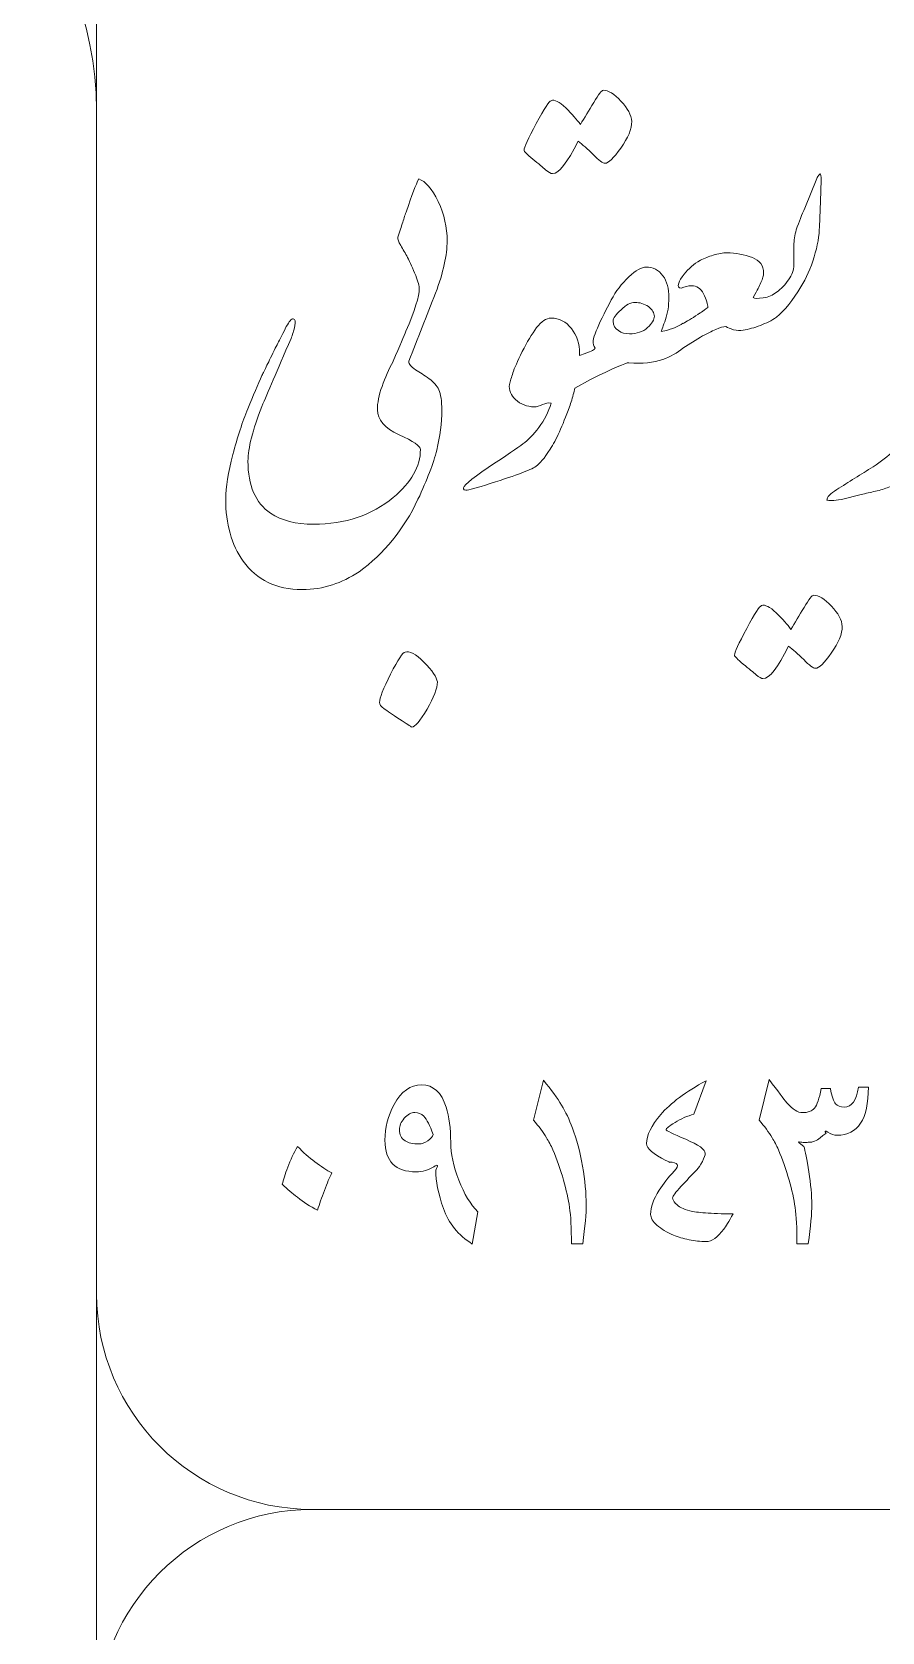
# Model space of a CAD drawing. Header units: millimetres. Extents: x 62 to 462, y 96 to 456.
# Drawn here: x 101.56 to 111.42, y 254.88 to 273.46 of the extents above; entities that cross this region are included whole.
import ezdxf

# ---------------------------------------------------------------- set-up
doc = ezdxf.new("R2010")
doc.units = ezdxf.units.MM
doc.header["$MEASUREMENT"] = 0
doc.layers.add('Layer 1', color=7, linetype='Continuous')

msp = doc.modelspace()

# ---------------------------------------------------------------- linework, layer by layer
at = {"layer": 'Layer 1', "color": 250, "lineweight": 18}
for points, knots in [([(76.0567, 276.3033), (76.0567, 276.3033), (98.5567, 276.3033), (98.5567, 276.3033), (100.6221, 276.3033), (102.3067, 274.6187), (102.3067, 272.5533), (102.3067, 272.5533), (102.3067, 250.0533), (102.3067, 250.0533), (102.3067, 247.9879), (100.6221, 246.3033), (98.5567, 246.3033), (98.5567, 246.3033), (76.0567, 246.3033), (76.0567, 246.3033), (73.9913, 246.3033), (72.3067, 247.9879), (72.3067, 250.0533), (72.3067, 250.0533), (72.3067, 272.5533), (72.3067, 272.5533), (72.3067, 274.6187), (73.9913, 276.3033), (76.0567, 276.3033)], [0, 0, 0, 0, 0.125, 0.125, 0.125, 0.25, 0.25, 0.25, 0.375, 0.375, 0.375, 0.5, 0.5, 0.5, 0.625, 0.625, 0.625, 0.75, 0.75, 0.75, 0.875, 0.875, 0.875, 1, 1, 1, 1]), ([(104.8067, 276.3033), (104.8067, 276.3033), (119.8067, 276.3033), (119.8067, 276.3033), (121.1837, 276.3033), (122.3067, 275.1803), (122.3067, 273.8033), (122.3067, 273.8033), (122.3067, 258.8033), (122.3067, 258.8033), (122.3067, 257.4264), (121.1837, 256.3033), (119.8067, 256.3033), (119.8067, 256.3033), (104.8067, 256.3033), (104.8067, 256.3033), (103.4298, 256.3033), (102.3067, 257.4264), (102.3067, 258.8033), (102.3067, 258.8033), (102.3067, 273.8033), (102.3067, 273.8033), (102.3067, 275.1803), (103.4298, 276.3033), (104.8067, 276.3033)], [0, 0, 0, 0, 0.125, 0.125, 0.125, 0.25, 0.25, 0.25, 0.375, 0.375, 0.375, 0.5, 0.5, 0.5, 0.625, 0.625, 0.625, 0.75, 0.75, 0.75, 0.875, 0.875, 0.875, 1, 1, 1, 1]), ([(107.2684, 272.0841), (107.2684, 272.1147), (107.3154, 272.217), (107.4095, 272.3945), (107.5036, 272.5709), (107.5612, 272.6591), (107.5812, 272.6591), (107.62, 272.6756), (107.6776, 272.6474), (107.7517, 272.5756), (107.827, 272.5027), (107.8834, 272.4392), (107.9222, 272.3839), (107.9681, 272.4592), (108.0198, 272.545), (108.0763, 272.6391), (108.1327, 272.7332), (108.1692, 272.7802), (108.188, 272.7802), (108.2456, 272.7802), (108.3138, 272.7379), (108.3926, 272.6544), (108.4726, 272.5709), (108.5137, 272.4921), (108.5184, 272.418), (108.5184, 272.331), (108.4761, 272.2275), (108.3914, 272.1088), (108.3079, 271.9912), (108.2479, 271.9324), (108.208, 271.9324), (108.1833, 271.9324), (108.1374, 271.9665), (108.0704, 272.0323), (108.0045, 272.0994), (107.9457, 272.1511), (107.8952, 272.1876), (107.7705, 271.9371), (107.6717, 271.8124), (107.5988, 271.8124), (107.58, 271.8124), (107.5542, 271.8266), (107.5189, 271.8571), (107.4871, 271.8842), (107.4377, 271.9253), (107.3695, 271.9806), (107.3013, 272.0359), (107.2684, 272.07), (107.2684, 272.0841)], [0, 0, 0, 0, 0.0625, 0.0625, 0.0625, 0.125, 0.125, 0.125, 0.1875, 0.1875, 0.1875, 0.25, 0.25, 0.25, 0.3125, 0.3125, 0.3125, 0.375, 0.375, 0.375, 0.4375, 0.4375, 0.4375, 0.5, 0.5, 0.5, 0.5625, 0.5625, 0.5625, 0.625, 0.625, 0.625, 0.6875, 0.6875, 0.6875, 0.75, 0.75, 0.75, 0.8125, 0.8125, 0.8125, 0.875, 0.875, 0.875, 0.9375, 0.9375, 0.9375, 1, 1, 1, 1]), ([(110.1965, 270.4343), (110.2517, 270.4731), (110.2988, 270.5213), (110.3376, 270.5789), (110.3787, 270.6366), (110.3999, 270.6942), (110.3999, 270.7518), (110.3999, 270.7518), (110.3999, 270.9788), (110.3999, 270.9788), (110.3999, 271.034), (110.4093, 271.0952), (110.427, 271.161), (110.4599, 271.2527), (110.4928, 271.3374), (110.5269, 271.4127), (110.5269, 271.4127), (110.668, 271.7537), (110.668, 271.7537), (110.6704, 271.7702), (110.6821, 271.789), (110.7033, 271.809), (110.7127, 271.809), (110.7162, 271.7854), (110.7162, 271.7372), (110.7162, 271.7372), (110.7104, 271.4926), (110.7104, 271.4926), (110.7104, 271.4926), (110.6962, 271.1963), (110.6962, 271.1963), (110.6962, 271.0928), (110.6751, 270.9752), (110.6339, 270.8447), (110.5951, 270.713), (110.5445, 270.5978), (110.4822, 270.4966), (110.3885, 270.3432), (110.2937, 270.2259), (110.1976, 270.146), (110.1976, 270.146), (110.1965, 270.1438), (110.1965, 270.1438), (110.1412, 270.1074), (110.0789, 270.0756), (110.0107, 270.0498), (109.9413, 270.0227), (109.8743, 270.0051), (109.8108, 269.9957), (109.7755, 269.9886), (109.739, 269.991), (109.7002, 270.0004), (109.6614, 270.011), (109.6308, 270.0227), (109.6108, 270.0368), (109.5826, 270.0368), (109.5438, 270.0251), (109.4933, 270.0027), (109.445, 269.9816), (109.3851, 269.9522), (109.3145, 269.9134), (109.3145, 269.9134), (109.1111, 269.7852), (109.1111, 269.7852), (109.1111, 269.7852), (109.1108, 269.7861), (109.1108, 269.7861), (109.0462, 269.7286), (108.9686, 269.6851), (108.8771, 269.6558), (108.7736, 269.6158), (108.6431, 269.6041), (108.4843, 269.617), (108.4514, 269.617), (108.3044, 269.5523), (108.0398, 269.4206), (108.0398, 269.4206), (107.8581, 269.3204), (107.8581, 269.3204), (107.8581, 269.3204), (107.8446, 269.2678), (107.8446, 269.2678), (107.8305, 269.2101), (107.8129, 269.1549), (107.7952, 269.1043), (107.7141, 268.8821), (107.64, 268.7174), (107.5706, 268.6116), (107.5024, 268.5058), (107.4483, 268.4411), (107.4095, 268.4152), (107.3696, 268.3905), (107.3119, 268.3635), (107.2331, 268.3341), (107.1555, 268.3059), (107.0368, 268.2659), (106.8768, 268.2141), (106.7169, 268.1624), (106.6228, 268.1365), (106.5923, 268.1365), (106.5746, 268.1365), (106.5652, 268.1412), (106.5652, 268.1506), (106.5464, 268.1753), (106.6417, 268.2588), (106.851, 268.3988), (107.0603, 268.5387), (107.1955, 268.6304), (107.2555, 268.6739), (107.3166, 268.7174), (107.379, 268.7809), (107.4413, 268.8656), (107.5048, 268.9491), (107.5518, 269.0443), (107.5812, 269.149), (107.5495, 269.1537), (107.5165, 269.1478), (107.4836, 269.1302), (107.4495, 269.1137), (107.4166, 269.1043), (107.3848, 269.1043), (107.3002, 269.1067), (107.2284, 269.1349), (107.1708, 269.1878), (107.1144, 269.2395), (107.0897, 269.2983), (107.0991, 269.363), (107.1085, 269.4018), (107.1214, 269.4477), (107.1391, 269.4994), (107.1555, 269.5512), (107.192, 269.6335), (107.2473, 269.7452), (107.3025, 269.8581), (107.3578, 269.951), (107.4142, 270.0239), (107.4707, 270.098), (107.5259, 270.1344), (107.5812, 270.1344), (107.6753, 270.1344), (107.7541, 270.0944), (107.8176, 270.0145), (107.8811, 269.9333), (107.9117, 269.8369), (107.9117, 269.7252), (107.9117, 269.7252), (107.9115, 269.7016), (107.9115, 269.7016), (107.9115, 269.7016), (107.9763, 269.724), (107.9763, 269.724), (108.0527, 269.7522), (108.0916, 269.7722), (108.0916, 269.7863), (108.0774, 269.8098), (108.0704, 269.8381), (108.0704, 269.8722), (108.0751, 269.9027), (108.0868, 269.9404), (108.1057, 269.9862), (108.1374, 270.0709), (108.1962, 270.1908), (108.2809, 270.3449), (108.3338, 270.446), (108.4008, 270.5354), (108.4843, 270.613), (108.5666, 270.6894), (108.6337, 270.7271), (108.6842, 270.7271), (108.7642, 270.7271), (108.83, 270.693), (108.8806, 270.6271), (108.9265, 270.5624), (108.9488, 270.4778), (108.9488, 270.3719), (108.9488, 270.2779), (108.9359, 270.1932), (108.91, 270.1191), (108.8829, 270.0439), (108.8665, 269.998), (108.8594, 269.9792), (108.8594, 269.9792), (108.9006, 269.9862), (108.9006, 269.9862), (108.99, 270.0086), (109.0605, 270.0391), (109.1111, 270.0756), (109.1111, 270.0756), (109.1132, 270.072), (109.1132, 270.072), (109.1543, 270.0933), (109.2123, 270.1282), (109.2863, 270.178), (109.3028, 270.1874), (109.3404, 270.2144), (109.4004, 270.2579), (109.4004, 270.2944), (109.3839, 270.3473), (109.3521, 270.4167), (109.318, 270.479), (109.271, 270.5096), (109.211, 270.5096), (109.1722, 270.5096), (109.1322, 270.5002), (109.0899, 270.4813), (109.0605, 270.4813), (109.0511, 270.5013), (109.0629, 270.5401), (109.0723, 270.5684), (109.0923, 270.6025), (109.1252, 270.6436), (109.1758, 270.7083), (109.2381, 270.7624), (109.3145, 270.8059), (109.3627, 270.8318), (109.4121, 270.8506), (109.4627, 270.8647), (109.525, 270.8835), (109.5767, 270.8929), (109.6214, 270.8929), (109.7261, 270.8929), (109.8249, 270.8741), (109.9178, 270.8376), (110.0048, 270.8035), (110.0483, 270.7436), (110.0483, 270.6577), (110.0483, 270.6283), (110.0377, 270.5919), (110.0177, 270.5484), (110.006, 270.5225), (109.9954, 270.499), (109.9848, 270.479), (109.9742, 270.4578), (109.9554, 270.4237), (109.9272, 270.3755), (109.9436, 270.3614), (109.9824, 270.3602), (110.0448, 270.3696), (110.1071, 270.3802), (110.1576, 270.4014), (110.1965, 270.4343)], [0, 0, 0, 0, 0.0125, 0.0125, 0.0125, 0.025, 0.025, 0.025, 0.0375, 0.0375, 0.0375, 0.05, 0.05, 0.05, 0.0625, 0.0625, 0.0625, 0.075, 0.075, 0.075, 0.0875, 0.0875, 0.0875, 0.1, 0.1, 0.1, 0.1125, 0.1125, 0.1125, 0.125, 0.125, 0.125, 0.1375, 0.1375, 0.1375, 0.15, 0.15, 0.15, 0.1625, 0.1625, 0.1625, 0.175, 0.175, 0.175, 0.1875, 0.1875, 0.1875, 0.2, 0.2, 0.2, 0.2125, 0.2125, 0.2125, 0.225, 0.225, 0.225, 0.2375, 0.2375, 0.2375, 0.25, 0.25, 0.25, 0.2625, 0.2625, 0.2625, 0.275, 0.275, 0.275, 0.2875, 0.2875, 0.2875, 0.3, 0.3, 0.3, 0.3125, 0.3125, 0.3125, 0.325, 0.325, 0.325, 0.3375, 0.3375, 0.3375, 0.35, 0.35, 0.35, 0.3625, 0.3625, 0.3625, 0.375, 0.375, 0.375, 0.3875, 0.3875, 0.3875, 0.4, 0.4, 0.4, 0.4125, 0.4125, 0.4125, 0.425, 0.425, 0.425, 0.4375, 0.4375, 0.4375, 0.45, 0.45, 0.45, 0.4625, 0.4625, 0.4625, 0.475, 0.475, 0.475, 0.4875, 0.4875, 0.4875, 0.5, 0.5, 0.5, 0.5125, 0.5125, 0.5125, 0.525, 0.525, 0.525, 0.5375, 0.5375, 0.5375, 0.55, 0.55, 0.55, 0.5625, 0.5625, 0.5625, 0.575, 0.575, 0.575, 0.5875, 0.5875, 0.5875, 0.6, 0.6, 0.6, 0.6125, 0.6125, 0.6125, 0.625, 0.625, 0.625, 0.6375, 0.6375, 0.6375, 0.65, 0.65, 0.65, 0.6625, 0.6625, 0.6625, 0.675, 0.675, 0.675, 0.6875, 0.6875, 0.6875, 0.7, 0.7, 0.7, 0.7125, 0.7125, 0.7125, 0.725, 0.725, 0.725, 0.7375, 0.7375, 0.7375, 0.75, 0.75, 0.75, 0.7625, 0.7625, 0.7625, 0.775, 0.775, 0.775, 0.7875, 0.7875, 0.7875, 0.8, 0.8, 0.8, 0.8125, 0.8125, 0.8125, 0.825, 0.825, 0.825, 0.8375, 0.8375, 0.8375, 0.85, 0.85, 0.85, 0.8625, 0.8625, 0.8625, 0.875, 0.875, 0.875, 0.8875, 0.8875, 0.8875, 0.9, 0.9, 0.9, 0.9125, 0.9125, 0.9125, 0.925, 0.925, 0.925, 0.9375, 0.9375, 0.9375, 0.95, 0.95, 0.95, 0.9625, 0.9625, 0.9625, 0.975, 0.975, 0.975, 0.9875, 0.9875, 0.9875, 1, 1, 1, 1]), ([(106.0655, 268.6092), (106.0655, 268.6481), (105.9831, 268.7057), (105.8173, 268.7809), (105.6492, 268.8597), (105.5657, 268.955), (105.5657, 269.0679), (105.5657, 269.1478), (105.5833, 269.2395), (105.6198, 269.3418), (105.6551, 269.443), (105.6974, 269.5406), (105.748, 269.6323), (105.748, 269.6323), (105.7492, 269.6344), (105.7492, 269.6344), (105.7492, 269.6344), (105.7491, 269.6347), (105.7491, 269.6347), (105.8267, 269.8181), (105.8761, 269.9345), (105.8973, 269.9827), (106.0008, 270.2238), (106.0525, 270.3884), (106.0525, 270.4755), (106.0525, 270.5049), (106.0384, 270.5566), (106.0102, 270.6307), (105.9784, 270.7106), (105.9478, 270.7812), (105.9173, 270.84), (105.9043, 270.8635), (105.8902, 270.8859), (105.8761, 270.9094), (105.862, 270.9329), (105.8502, 270.9552), (105.8385, 270.9788), (105.8103, 271.0199), (105.7997, 271.0517), (105.8044, 271.0752), (105.8244, 271.1387), (105.8432, 271.1963), (105.8596, 271.2469), (105.8749, 271.2974), (105.8902, 271.3409), (105.9043, 271.3774), (105.9655, 271.562), (106.0125, 271.6855), (106.0454, 271.7502), (106.1231, 271.7243), (106.1995, 271.6373), (106.2724, 271.4879), (106.3418, 271.3386), (106.3759, 271.1857), (106.3759, 271.0305), (106.3759, 270.8694), (106.3312, 270.6671), (106.2418, 270.4237), (106.1889, 270.2932), (106.136, 270.1615), (106.0842, 270.0286), (106.0325, 269.8969), (105.9819, 269.7652), (105.9314, 269.6347), (105.9314, 269.6347), (105.9311, 269.6341), (105.9311, 269.6341), (105.9311, 269.6341), (105.9314, 269.6323), (105.9314, 269.6323), (105.9314, 269.6006), (105.9573, 269.5676), (106.009, 269.5359), (106.0607, 269.5041), (106.1125, 269.4688), (106.1654, 269.4312), (106.2183, 269.3924), (106.256, 269.3501), (106.2795, 269.3019), (106.3018, 269.249), (106.3136, 269.1713), (106.3136, 269.0679), (106.3136, 268.9162), (106.2936, 268.7609), (106.2548, 268.6022), (106.216, 268.4481), (106.1431, 268.2576), (106.0372, 268.0307), (105.8702, 267.6791), (105.6433, 267.3992), (105.3552, 267.1899), (105.2505, 267.1229), (105.1471, 267.0723), (105.0459, 267.0382), (104.9354, 267.0018), (104.8166, 266.9829), (104.6908, 266.9829), (104.3945, 266.9829), (104.1675, 267.0935), (104.0088, 267.3134), (103.8735, 267.5015), (103.8053, 267.7438), (103.8053, 268.0377), (103.8053, 268.1683), (103.8324, 268.3388), (103.8876, 268.5505), (103.9429, 268.7551), (104.0005, 268.9315), (104.0605, 269.0808), (104.1252, 269.2348), (104.1793, 269.3654), (104.2251, 269.47), (104.2392, 269.4959), (104.2592, 269.5347), (104.2839, 269.5864), (104.3098, 269.637), (104.3415, 269.7052), (104.3804, 269.7875), (104.4086, 269.8381), (104.4333, 269.8839), (104.4544, 269.9251), (104.4768, 269.9663), (104.4944, 270.0039), (104.5085, 270.0356), (104.5426, 270.098), (104.5685, 270.1274), (104.5873, 270.125), (104.6132, 270.1203), (104.6191, 270.0944), (104.6085, 270.0462), (104.5967, 269.9886), (104.5814, 269.9392), (104.5638, 269.8981), (104.4003, 269.5206), (104.2875, 269.2584), (104.2251, 269.109), (104.1181, 268.835), (104.064, 268.6245), (104.064, 268.4752), (104.064, 268.1918), (104.151, 267.9907), (104.3251, 267.8684), (104.4544, 267.7837), (104.6202, 267.7414), (104.8249, 267.7414), (105.1929, 267.7414), (105.4998, 267.8449), (105.748, 268.0507), (105.9596, 268.2282), (106.0655, 268.414), (106.0655, 268.6092)], [0, 0, 0, 0, 0.02, 0.02, 0.02, 0.04, 0.04, 0.04, 0.06, 0.06, 0.06, 0.08, 0.08, 0.08, 0.1, 0.1, 0.1, 0.12, 0.12, 0.12, 0.14, 0.14, 0.14, 0.16, 0.16, 0.16, 0.18, 0.18, 0.18, 0.2, 0.2, 0.2, 0.22, 0.22, 0.22, 0.24, 0.24, 0.24, 0.26, 0.26, 0.26, 0.28, 0.28, 0.28, 0.3, 0.3, 0.3, 0.32, 0.32, 0.32, 0.34, 0.34, 0.34, 0.36, 0.36, 0.36, 0.38, 0.38, 0.38, 0.4, 0.4, 0.4, 0.42, 0.42, 0.42, 0.44, 0.44, 0.44, 0.46, 0.46, 0.46, 0.48, 0.48, 0.48, 0.5, 0.5, 0.5, 0.52, 0.52, 0.52, 0.54, 0.54, 0.54, 0.56, 0.56, 0.56, 0.58, 0.58, 0.58, 0.6, 0.6, 0.6, 0.62, 0.62, 0.62, 0.64, 0.64, 0.64, 0.66, 0.66, 0.66, 0.68, 0.68, 0.68, 0.7, 0.7, 0.7, 0.72, 0.72, 0.72, 0.74, 0.74, 0.74, 0.76, 0.76, 0.76, 0.78, 0.78, 0.78, 0.8, 0.8, 0.8, 0.82, 0.82, 0.82, 0.84, 0.84, 0.84, 0.86, 0.86, 0.86, 0.88, 0.88, 0.88, 0.9, 0.9, 0.9, 0.92, 0.92, 0.92, 0.94, 0.94, 0.94, 0.96, 0.96, 0.96, 0.98, 0.98, 0.98, 1, 1, 1, 1]), ([(112.8812, 270.2896), (112.9388, 270.3379), (113.0211, 270.4037), (113.1293, 270.4896), (113.2351, 270.5695), (113.3069, 270.6224), (113.3468, 270.6471), (113.3468, 270.6471), (113.5938, 270.8094), (113.5938, 270.8094), (113.5879, 270.8141), (113.5632, 270.8294), (113.5221, 270.8541), (113.4903, 270.8706), (113.4738, 270.8929), (113.4738, 270.9235), (113.5338, 271.0563), (113.6161, 271.1881), (113.722, 271.3198), (113.8254, 271.4432), (113.8854, 271.4997), (113.9042, 271.4879), (114.09, 271.4244), (114.2006, 271.3833), (114.2347, 271.368), (114.357, 271.3103), (114.4181, 271.2445), (114.4181, 271.1716), (114.4181, 271.121), (114.3946, 271.0552), (114.3487, 270.9752), (114.2982, 270.8964), (114.2405, 270.8294), (114.177, 270.7718), (114.1053, 270.7118), (114.0218, 270.6636), (113.9254, 270.6271), (113.6749, 270.5425), (113.4703, 270.4578), (113.3104, 270.3731), (113.153, 270.291), (113.0115, 270.194), (112.8872, 270.0812), (112.8872, 270.0812), (112.8823, 270.0733), (112.8823, 270.0733), (112.8565, 270.058), (112.84, 270.0427), (112.8318, 270.0286), (112.8235, 270.0145), (112.82, 270.0074), (112.82, 270.0051), (112.84, 270.0098), (112.927, 270.0251), (113.0787, 270.0533), (113.1904, 270.0709), (113.2845, 270.0803), (113.3609, 270.0803), (113.4703, 270.0803), (113.5608, 270.0733), (113.629, 270.0603), (113.7008, 270.0462), (113.7361, 270.0133), (113.7361, 269.9604), (113.7361, 269.9392), (113.7231, 269.9004), (113.6984, 269.8428), (113.6655, 269.7828), (113.6243, 269.7228), (113.5738, 269.6641), (113.5397, 269.6241), (113.4174, 269.5617), (113.2069, 269.4747), (112.9976, 269.3865), (112.8682, 269.3277), (112.82, 269.2972), (112.7718, 269.2654), (112.7353, 269.2395), (112.7095, 269.2196), (112.6956, 269.2012), (112.6804, 269.1876), (112.664, 269.179), (112.6281, 269.1378), (112.6233, 269.105), (112.6507, 269.0808), (112.6777, 269.0549), (112.7236, 269.042), (112.7883, 269.0408), (112.8529, 269.0396), (112.9, 269.0396), (112.9294, 269.0396), (112.9752, 269.0349), (112.9988, 269.0079), (112.9988, 268.9597), (112.9988, 268.9256), (112.9799, 268.8527), (112.9435, 268.7433), (112.8788, 268.5505), (112.7953, 268.4023), (112.6918, 268.2988), (112.5837, 268.1906), (112.4661, 268.1365), (112.3367, 268.1365), (112.2156, 268.1365), (112.1203, 268.1977), (112.051, 268.3188), (111.9982, 268.4152), (111.9658, 268.5273), (111.955, 268.6547), (111.9082, 268.5842), (111.845, 268.4918), (111.7652, 268.3776), (111.717, 268.3176), (111.6758, 268.2753), (111.6405, 268.2506), (111.5947, 268.2177), (111.5488, 268.1918), (111.5018, 268.173), (111.4548, 268.153), (111.403, 268.1377), (111.3466, 268.1248), (111.2901, 268.1118), (111.2349, 268.0989), (111.1796, 268.0848), (111.1796, 268.0848), (110.9515, 268.0295), (110.9515, 268.0295), (110.8597, 268.0142), (110.8033, 268.0119), (110.7833, 268.0225), (110.7833, 268.0554), (110.8209, 268.0954), (110.8974, 268.1436), (110.9656, 268.1871), (111.0361, 268.2318), (111.1067, 268.2765), (111.1784, 268.3211), (111.249, 268.3647), (111.3207, 268.4082), (111.5018, 268.5352), (111.6382, 268.6539), (111.7276, 268.7633), (111.7958, 268.8491), (111.8499, 268.9232), (111.8887, 268.9879), (111.9145, 269.0243), (111.9522, 269.0878), (112.0027, 269.1772), (112.0027, 269.1772), (112.0361, 269.2455), (112.0361, 269.2455), (112.044, 269.2642), (112.0525, 269.2821), (112.0616, 269.2995), (112.0657, 269.3079), (112.0699, 269.3159), (112.0743, 269.3238), (112.0743, 269.3238), (112.1509, 269.4806), (112.1509, 269.4806), (112.185, 269.5512), (112.2191, 269.6088), (112.2509, 269.6523), (112.2802, 269.6958), (112.3085, 269.717), (112.3332, 269.7146), (112.3567, 269.7029), (112.3637, 269.6805), (112.3543, 269.6452), (112.3285, 269.57), (112.3132, 269.5206), (112.3061, 269.4971), (112.28, 269.4103), (112.263, 269.3417), (112.2554, 269.292), (112.267, 269.084), (112.301, 268.9713), (112.3579, 268.9526), (112.3826, 268.9785), (112.419, 269.0338), (112.4649, 269.1184), (112.4919, 269.169), (112.5131, 269.2031), (112.526, 269.2219), (112.5295, 269.2262), (112.5334, 269.2299), (112.5378, 269.233), (112.5585, 269.2585), (112.5841, 269.2855), (112.613, 269.3124), (112.6848, 269.3771), (112.7565, 269.4324), (112.8306, 269.4806), (112.9247, 269.5429), (113.0152, 269.597), (113.1022, 269.6429), (113.1093, 269.6476), (113.1587, 269.6723), (113.2504, 269.7158), (113.2504, 269.7381), (113.2139, 269.7546), (113.1399, 269.764), (113.0764, 269.7664), (112.9893, 269.764), (112.8823, 269.7569), (112.8823, 269.7569), (112.5237, 269.7287), (112.5237, 269.7287), (112.5072, 269.7287), (112.5025, 269.7428), (112.5096, 269.7699), (112.5237, 269.8299), (112.5684, 269.9169), (112.646, 270.0286), (112.7214, 270.14), (112.7991, 270.225), (112.8791, 270.2849), (112.8791, 270.2849), (112.8812, 270.2896), (112.8812, 270.2896)], [0, 0, 0, 0, 0.0136986, 0.0136986, 0.0136986, 0.0273973, 0.0273973, 0.0273973, 0.0410959, 0.0410959, 0.0410959, 0.0547945, 0.0547945, 0.0547945, 0.0684932, 0.0684932, 0.0684932, 0.0821918, 0.0821918, 0.0821918, 0.0958904, 0.0958904, 0.0958904, 0.109589, 0.109589, 0.109589, 0.1232877, 0.1232877, 0.1232877, 0.1369863, 0.1369863, 0.1369863, 0.1506849, 0.1506849, 0.1506849, 0.1643836, 0.1643836, 0.1643836, 0.1780822, 0.1780822, 0.1780822, 0.1917808, 0.1917808, 0.1917808, 0.2054795, 0.2054795, 0.2054795, 0.2191781, 0.2191781, 0.2191781, 0.2328767, 0.2328767, 0.2328767, 0.2465753, 0.2465753, 0.2465753, 0.260274, 0.260274, 0.260274, 0.2739726, 0.2739726, 0.2739726, 0.2876712, 0.2876712, 0.2876712, 0.3013699, 0.3013699, 0.3013699, 0.3150685, 0.3150685, 0.3150685, 0.3287671, 0.3287671, 0.3287671, 0.3424658, 0.3424658, 0.3424658, 0.3561644, 0.3561644, 0.3561644, 0.369863, 0.369863, 0.369863, 0.3835616, 0.3835616, 0.3835616, 0.3972603, 0.3972603, 0.3972603, 0.4109589, 0.4109589, 0.4109589, 0.4246575, 0.4246575, 0.4246575, 0.4383562, 0.4383562, 0.4383562, 0.4520548, 0.4520548, 0.4520548, 0.4657534, 0.4657534, 0.4657534, 0.4794521, 0.4794521, 0.4794521, 0.4931507, 0.4931507, 0.4931507, 0.5068493, 0.5068493, 0.5068493, 0.5205479, 0.5205479, 0.5205479, 0.5342466, 0.5342466, 0.5342466, 0.5479452, 0.5479452, 0.5479452, 0.5616438, 0.5616438, 0.5616438, 0.5753425, 0.5753425, 0.5753425, 0.5890411, 0.5890411, 0.5890411, 0.6027397, 0.6027397, 0.6027397, 0.6164384, 0.6164384, 0.6164384, 0.630137, 0.630137, 0.630137, 0.6438356, 0.6438356, 0.6438356, 0.6575342, 0.6575342, 0.6575342, 0.6712329, 0.6712329, 0.6712329, 0.6849315, 0.6849315, 0.6849315, 0.6986301, 0.6986301, 0.6986301, 0.7123288, 0.7123288, 0.7123288, 0.7260274, 0.7260274, 0.7260274, 0.739726, 0.739726, 0.739726, 0.7534247, 0.7534247, 0.7534247, 0.7671233, 0.7671233, 0.7671233, 0.7808219, 0.7808219, 0.7808219, 0.7945205, 0.7945205, 0.7945205, 0.8082192, 0.8082192, 0.8082192, 0.8219178, 0.8219178, 0.8219178, 0.8356164, 0.8356164, 0.8356164, 0.8493151, 0.8493151, 0.8493151, 0.8630137, 0.8630137, 0.8630137, 0.8767123, 0.8767123, 0.8767123, 0.890411, 0.890411, 0.890411, 0.9041096, 0.9041096, 0.9041096, 0.9178082, 0.9178082, 0.9178082, 0.9315068, 0.9315068, 0.9315068, 0.9452055, 0.9452055, 0.9452055, 0.9589041, 0.9589041, 0.9589041, 0.9726027, 0.9726027, 0.9726027, 0.9863014, 0.9863014, 0.9863014, 1, 1, 1, 1]), ([(108.7806, 270.1556), (108.7806, 270.1944), (108.7571, 270.232), (108.7113, 270.2685), (108.6607, 270.3014), (108.609, 270.3167), (108.556, 270.3167), (108.5055, 270.3167), (108.4514, 270.2884), (108.3949, 270.2308), (108.3326, 270.1756), (108.302, 270.132), (108.302, 270.1003), (108.302, 270.0497), (108.322, 270.0121), (108.3632, 269.9898), (108.3985, 269.9639), (108.4408, 269.9521), (108.4914, 269.9521), (108.576, 269.9521), (108.6466, 269.9756), (108.7007, 270.0239), (108.7536, 270.0721), (108.7806, 270.1156), (108.7806, 270.1556)], [0, 0, 0, 0, 0.125, 0.125, 0.125, 0.25, 0.25, 0.25, 0.375, 0.375, 0.375, 0.5, 0.5, 0.5, 0.625, 0.625, 0.625, 0.75, 0.75, 0.75, 0.875, 0.875, 0.875, 1, 1, 1, 1]), ([(109.7108, 266.221), (109.7108, 266.2069), (109.7449, 266.1728), (109.8119, 266.1175), (109.8802, 266.0622), (109.9295, 266.0211), (109.9625, 265.994), (109.9966, 265.9634), (110.0236, 265.9493), (110.0413, 265.9493), (110.1153, 265.9493), (110.2141, 266.074), (110.3376, 266.3244), (110.3882, 266.288), (110.4469, 266.2363), (110.514, 266.1692), (110.5798, 266.1022), (110.6257, 266.0693), (110.6516, 266.0693), (110.6904, 266.0693), (110.7515, 266.1281), (110.8338, 266.2457), (110.9185, 266.3644), (110.9608, 266.4679), (110.9608, 266.5549), (110.9573, 266.629), (110.915, 266.7078), (110.835, 266.7913), (110.7562, 266.8748), (110.688, 266.9171), (110.6304, 266.9171), (110.6128, 266.9171), (110.5751, 266.8701), (110.5187, 266.776), (110.4622, 266.6819), (110.4117, 266.5961), (110.3658, 266.5208), (110.3258, 266.5761), (110.2694, 266.6396), (110.1953, 266.7125), (110.12, 266.7842), (110.0636, 266.8125), (110.0248, 266.796), (110.0036, 266.796), (109.946, 266.7078), (109.8519, 266.5314), (109.7579, 266.3538), (109.7108, 266.2515), (109.7108, 266.221)], [0, 0, 0, 0, 0.0625, 0.0625, 0.0625, 0.125, 0.125, 0.125, 0.1875, 0.1875, 0.1875, 0.25, 0.25, 0.25, 0.3125, 0.3125, 0.3125, 0.375, 0.375, 0.375, 0.4375, 0.4375, 0.4375, 0.5, 0.5, 0.5, 0.5625, 0.5625, 0.5625, 0.625, 0.625, 0.625, 0.6875, 0.6875, 0.6875, 0.75, 0.75, 0.75, 0.8125, 0.8125, 0.8125, 0.875, 0.875, 0.875, 0.9375, 0.9375, 0.9375, 1, 1, 1, 1]), ([(105.5904, 265.673), (105.5904, 265.6483), (105.608, 265.6236), (105.6421, 265.6013), (105.6809, 265.573), (105.7409, 265.533), (105.8232, 265.479), (105.9043, 265.4249), (105.9525, 265.3943), (105.9655, 265.3872), (106.0031, 265.3872), (106.0607, 265.4566), (106.1419, 265.5942), (106.2218, 265.7318), (106.2618, 265.8376), (106.2618, 265.9105), (106.2548, 265.9658), (106.203, 266.0422), (106.1066, 266.1398), (106.0102, 266.2374), (105.9373, 266.2762), (105.8867, 266.2551), (105.8608, 266.2551), (105.8056, 266.1716), (105.7197, 266.0022), (105.6339, 265.8329), (105.5904, 265.7235), (105.5904, 265.673)], [0, 0, 0, 0, 0.1111111, 0.1111111, 0.1111111, 0.2222222, 0.2222222, 0.2222222, 0.3333333, 0.3333333, 0.3333333, 0.4444444, 0.4444444, 0.4444444, 0.5555556, 0.5555556, 0.5555556, 0.6666667, 0.6666667, 0.6666667, 0.7777778, 0.7777778, 0.7777778, 0.8888889, 0.8888889, 0.8888889, 1, 1, 1, 1]), ([(104.8067, 256.3033), (104.8067, 256.3033), (119.8067, 256.3033), (119.8067, 256.3033), (121.1837, 256.3033), (122.3067, 255.1803), (122.3067, 253.8033), (122.3067, 253.8033), (122.3067, 238.8033), (122.3067, 238.8033), (122.3067, 237.4264), (121.1837, 236.3033), (119.8067, 236.3033), (119.8067, 236.3033), (104.8067, 236.3033), (104.8067, 236.3033), (103.4298, 236.3033), (102.3067, 237.4264), (102.3067, 238.8033), (102.3067, 238.8033), (102.3067, 253.8033), (102.3067, 253.8033), (102.3067, 255.1803), (103.4298, 256.3033), (104.8067, 256.3033)], [0, 0, 0, 0, 0.125, 0.125, 0.125, 0.25, 0.25, 0.25, 0.375, 0.375, 0.375, 0.5, 0.5, 0.5, 0.625, 0.625, 0.625, 0.75, 0.75, 0.75, 0.875, 0.875, 0.875, 1, 1, 1, 1])]:
    msp.add_open_spline(points, degree=3, knots=knots, dxfattribs=at)
at = {"layer": 'Layer 1', "color": 250, "lineweight": 9}
for points, knots in [([(106.7322, 259.7595), (106.7322, 259.7595), (106.667, 259.3844), (106.667, 259.3844), (106.5035, 259.4873), (106.3924, 259.6249), (106.3324, 259.7959), (106.2731, 259.967), (106.2431, 260.1151), (106.2431, 260.2404), (106.2754, 260.2997), (106.2678, 260.3139), (106.2207, 260.2815), (106.1602, 260.2427), (106.092, 260.2227), (106.0173, 260.2227), (105.8956, 260.2227), (105.8051, 260.2533), (105.7446, 260.3133), (105.684, 260.3738), (105.654, 260.4655), (105.654, 260.5884), (105.654, 260.736), (105.6893, 260.8747), (105.7593, 261.0034), (105.8427, 261.1557), (105.9497, 261.2321), (106.0797, 261.2321), (106.2149, 261.2321), (106.3101, 261.1457), (106.3654, 260.9723), (106.4001, 260.8629), (106.4171, 260.7271), (106.4171, 260.5637), (106.4171, 260.4344), (106.4483, 260.2886), (106.5112, 260.1263), (106.5735, 259.9646), (106.6476, 259.8424), (106.7322, 259.7595)], [0, 0, 0, 0, 0.0769231, 0.0769231, 0.0769231, 0.1538462, 0.1538462, 0.1538462, 0.2307692, 0.2307692, 0.2307692, 0.3076923, 0.3076923, 0.3076923, 0.3846154, 0.3846154, 0.3846154, 0.4615385, 0.4615385, 0.4615385, 0.5384615, 0.5384615, 0.5384615, 0.6153846, 0.6153846, 0.6153846, 0.6923077, 0.6923077, 0.6923077, 0.7692308, 0.7692308, 0.7692308, 0.8461538, 0.8461538, 0.8461538, 0.9230769, 0.9230769, 0.9230769, 1, 1, 1, 1]), ([(107.9897, 259.8388), (107.9897, 259.7436), (107.9762, 259.5925), (107.9486, 259.3862), (107.9486, 259.3862), (107.8175, 259.3862), (107.8175, 259.3862), (107.8175, 259.5696), (107.8104, 259.7107), (107.7963, 259.8089), (107.7816, 259.907), (107.7587, 260.0123), (107.7264, 260.1246), (107.6911, 260.2486), (107.6493, 260.3668), (107.6023, 260.4779), (107.5794, 260.5296), (107.5547, 260.5766), (107.5282, 260.619), (107.4906, 260.6825), (107.4401, 260.7506), (107.3766, 260.8241), (107.3766, 260.8241), (107.4924, 261.2856), (107.4924, 261.2856), (107.5853, 261.1745), (107.6552, 261.0781), (107.7028, 260.9981), (107.751, 260.9176), (107.7928, 260.8288), (107.8298, 260.7312), (107.8792, 260.6013), (107.918, 260.4538), (107.9468, 260.2892), (107.9756, 260.1246), (107.9897, 259.9746), (107.9897, 259.8388)], [0, 0, 0, 0, 0.0833333, 0.0833333, 0.0833333, 0.1666667, 0.1666667, 0.1666667, 0.25, 0.25, 0.25, 0.3333333, 0.3333333, 0.3333333, 0.4166667, 0.4166667, 0.4166667, 0.5, 0.5, 0.5, 0.5833333, 0.5833333, 0.5833333, 0.6666667, 0.6666667, 0.6666667, 0.75, 0.75, 0.75, 0.8333333, 0.8333333, 0.8333333, 0.9166667, 0.9166667, 0.9166667, 1, 1, 1, 1]), ([(109.6952, 259.7354), (109.6435, 259.646), (109.607, 259.5866), (109.5853, 259.5584), (109.5141, 259.4614), (109.4459, 259.4132), (109.3819, 259.4132), (109.3143, 259.4132), (109.2478, 259.4203), (109.1832, 259.4344), (109.1179, 259.4479), (109.0579, 259.4655), (109.0027, 259.4873), (108.9239, 259.5208), (108.8598, 259.559), (108.811, 259.6031), (108.7622, 259.6466), (108.7375, 259.6883), (108.7375, 259.7289), (108.7375, 259.8124), (108.7705, 259.9059), (108.8357, 260.0093), (108.8828, 260.0828), (108.9415, 260.1569), (109.0115, 260.2315), (109.0779, 260.3003), (109.0574, 260.335), (108.9498, 260.335), (108.9727, 260.3256), (108.9609, 260.3327), (108.9151, 260.3556), (108.7658, 260.4279), (108.6911, 260.4926), (108.6911, 260.5502), (108.6911, 260.6478), (108.7458, 260.7601), (108.8545, 260.8876), (108.9686, 261.0199), (109.1438, 261.151), (109.3801, 261.2803), (109.3801, 261.2803), (109.239, 260.8929), (109.239, 260.8929), (109.1632, 260.87), (109.0903, 260.8377), (109.0209, 260.7959), (108.9515, 260.7536), (108.9168, 260.726), (108.9168, 260.7118), (108.9168, 260.7019), (108.9927, 260.6642), (109.1444, 260.6002), (109.2954, 260.5361), (109.3713, 260.4814), (109.3713, 260.4367), (109.3713, 260.4179), (109.3601, 260.3867), (109.3378, 260.3427), (109.3154, 260.2986), (109.2943, 260.2668), (109.2749, 260.2468), (109.2131, 260.1828), (109.1514, 260.1193), (109.0909, 260.0558), (109.025, 259.9846), (108.9927, 259.9394), (108.9927, 259.92), (108.9927, 259.9006), (109.0033, 259.8788), (109.0256, 259.8559), (109.0609, 259.8183), (109.1167, 259.7895), (109.1926, 259.7701), (109.2325, 259.7595), (109.2931, 259.7512), (109.373, 259.7448), (109.4536, 259.7389), (109.5612, 259.7354), (109.6952, 259.7354)], [0, 0, 0, 0, 0.0384615, 0.0384615, 0.0384615, 0.0769231, 0.0769231, 0.0769231, 0.1153846, 0.1153846, 0.1153846, 0.1538462, 0.1538462, 0.1538462, 0.1923077, 0.1923077, 0.1923077, 0.2307692, 0.2307692, 0.2307692, 0.2692308, 0.2692308, 0.2692308, 0.3076923, 0.3076923, 0.3076923, 0.3461538, 0.3461538, 0.3461538, 0.3846154, 0.3846154, 0.3846154, 0.4230769, 0.4230769, 0.4230769, 0.4615385, 0.4615385, 0.4615385, 0.5, 0.5, 0.5, 0.5384615, 0.5384615, 0.5384615, 0.5769231, 0.5769231, 0.5769231, 0.6153846, 0.6153846, 0.6153846, 0.6538462, 0.6538462, 0.6538462, 0.6923077, 0.6923077, 0.6923077, 0.7307692, 0.7307692, 0.7307692, 0.7692308, 0.7692308, 0.7692308, 0.8076923, 0.8076923, 0.8076923, 0.8461538, 0.8461538, 0.8461538, 0.8846154, 0.8846154, 0.8846154, 0.9230769, 0.9230769, 0.9230769, 0.9615385, 0.9615385, 0.9615385, 1, 1, 1, 1]), ([(110.9856, 260.974), (111.0715, 260.974), (111.1261, 261.0516), (111.1491, 261.2063), (111.1491, 261.2063), (111.2649, 261.2063), (111.2649, 261.2063), (111.2649, 260.833), (111.1438, 260.6466), (110.9028, 260.6466), (110.8651, 260.6466), (110.8293, 260.6584), (110.7952, 260.6819), (110.7617, 260.7054), (110.754, 260.7007), (110.774, 260.6672), (110.7752, 260.673), (110.7523, 260.6572), (110.7046, 260.619), (110.6623, 260.5837), (110.6194, 260.5655), (110.5759, 260.5655), (110.57, 260.5655), (110.563, 260.5655), (110.5541, 260.5649), (110.5453, 260.5643), (110.5353, 260.5637), (110.5242, 260.5637), (110.5036, 260.5637), (110.483, 260.5661), (110.463, 260.5702), (110.443, 260.5743), (110.4601, 260.5566), (110.5153, 260.5173), (110.5306, 260.4649), (110.5494, 260.3668), (110.573, 260.2227), (110.5965, 260.0793), (110.6082, 259.9511), (110.6082, 259.8388), (110.6082, 259.7436), (110.5947, 259.5925), (110.5671, 259.3862), (110.5671, 259.3862), (110.436, 259.3862), (110.436, 259.3862), (110.436, 259.5696), (110.4289, 259.7107), (110.4148, 259.8089), (110.4001, 259.907), (110.3772, 260.0123), (110.3449, 260.1246), (110.3096, 260.2486), (110.2678, 260.3668), (110.2208, 260.4779), (110.1979, 260.5296), (110.1732, 260.5766), (110.1467, 260.619), (110.1091, 260.6825), (110.0586, 260.7506), (109.9951, 260.8241), (109.9951, 260.8241), (110.1126, 261.2927), (110.1126, 261.2927), (110.2126, 261.1592), (110.2814, 261.0699), (110.319, 261.024), (110.3848, 260.9482), (110.4448, 260.91), (110.5001, 260.91), (110.563, 260.91), (110.6094, 260.9282), (110.6394, 260.9635), (110.6682, 260.9981), (110.6941, 261.0734), (110.717, 261.1892), (110.717, 261.1892), (110.824, 261.1892), (110.824, 261.1892), (110.8398, 261.0975), (110.8592, 261.0387), (110.8822, 261.0128), (110.9051, 260.987), (110.9398, 260.974), (110.9856, 260.974)], [0, 0, 0, 0, 0.0357143, 0.0357143, 0.0357143, 0.0714286, 0.0714286, 0.0714286, 0.1071429, 0.1071429, 0.1071429, 0.1428571, 0.1428571, 0.1428571, 0.1785714, 0.1785714, 0.1785714, 0.2142857, 0.2142857, 0.2142857, 0.25, 0.25, 0.25, 0.2857143, 0.2857143, 0.2857143, 0.3214286, 0.3214286, 0.3214286, 0.3571429, 0.3571429, 0.3571429, 0.3928571, 0.3928571, 0.3928571, 0.4285714, 0.4285714, 0.4285714, 0.4642857, 0.4642857, 0.4642857, 0.5, 0.5, 0.5, 0.5357143, 0.5357143, 0.5357143, 0.5714286, 0.5714286, 0.5714286, 0.6071429, 0.6071429, 0.6071429, 0.6428571, 0.6428571, 0.6428571, 0.6785714, 0.6785714, 0.6785714, 0.7142857, 0.7142857, 0.7142857, 0.75, 0.75, 0.75, 0.7857143, 0.7857143, 0.7857143, 0.8214286, 0.8214286, 0.8214286, 0.8571429, 0.8571429, 0.8571429, 0.8928571, 0.8928571, 0.8928571, 0.9285714, 0.9285714, 0.9285714, 0.9642857, 0.9642857, 0.9642857, 1, 1, 1, 1]), ([(106.2119, 260.6572), (106.1767, 260.7601), (106.1402, 260.8306), (106.1038, 260.8671), (106.0738, 260.897), (106.0397, 260.9117), (106.0021, 260.9117), (105.9574, 260.9117), (105.9156, 260.8894), (105.878, 260.8447), (105.8404, 260.8), (105.821, 260.7559), (105.821, 260.7118), (105.821, 260.6525), (105.8427, 260.6096), (105.8868, 260.5831), (105.9256, 260.559), (105.9791, 260.5467), (106.0467, 260.5467), (106.0814, 260.5467), (106.1161, 260.559), (106.152, 260.5831), (106.1872, 260.6072), (106.2078, 260.6319), (106.2119, 260.6572)], [0, 0, 0, 0, 0.125, 0.125, 0.125, 0.25, 0.25, 0.25, 0.375, 0.375, 0.375, 0.5, 0.5, 0.5, 0.625, 0.625, 0.625, 0.75, 0.75, 0.75, 0.875, 0.875, 0.875, 1, 1, 1, 1]), ([(104.8721, 259.7771), (104.7857, 259.8218), (104.7075, 259.8718), (104.6375, 259.927), (104.5793, 259.9717), (104.5206, 260.0223), (104.4618, 260.0781), (104.4735, 260.1275), (104.4947, 260.1939), (104.5264, 260.2774), (104.5582, 260.3603), (104.5958, 260.4408), (104.6393, 260.5173), (104.7046, 260.4497), (104.7722, 260.3897), (104.8415, 260.3374), (104.9115, 260.285), (104.9768, 260.2427), (105.0391, 260.2092), (105.0114, 260.1598), (104.982, 260.0928), (104.9503, 260.0076), (104.9186, 259.9229), (104.8927, 259.8459), (104.8721, 259.7771)], [0, 0, 0, 0, 0.125, 0.125, 0.125, 0.25, 0.25, 0.25, 0.375, 0.375, 0.375, 0.5, 0.5, 0.5, 0.625, 0.625, 0.625, 0.75, 0.75, 0.75, 0.875, 0.875, 0.875, 1, 1, 1, 1])]:
    msp.add_open_spline(points, degree=3, knots=knots, dxfattribs=at)

doc.saveas('drawing.dxf')
